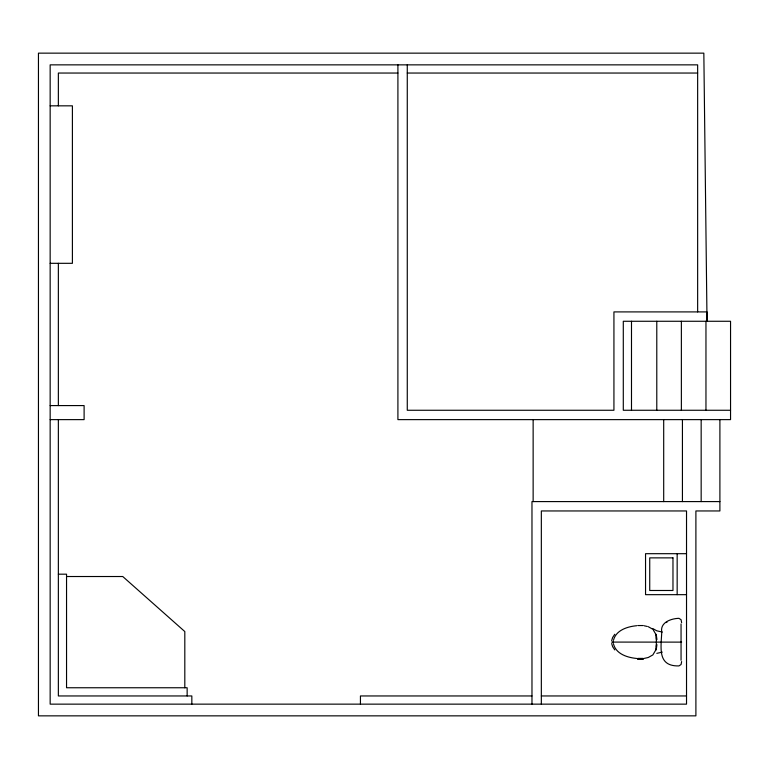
<?xml version="1.0" encoding="UTF-8"?>
<svg xmlns="http://www.w3.org/2000/svg" width="769" height="769" viewBox="0 0 769 769"><rect width="100%" height="100%" fill="white"/><g stroke="black" fill="none" stroke-linecap="round" stroke-linejoin="round"><path stroke-width="1.15" d="M613.258 643.278L613.258 640.894M655.707 649.661L656.428 644.605M656.361 646.662L656.361 637.511M656.207 649.834L656.937 644.633M681.632 661.58L681.065 664.522L678.94 665.916C657.274 666.454 661.042 648.123 661.753 632.108C659.879 622.323 671.279 618.516 678.94 618.324L681.065 619.718L681.632 622.659M611.672 640.635L612.633 637.491L614.787 634.252M613.556 639.971C616.209 630.022 627.61 626.572 636.732 625.706M655.928 649.738L652.843 654.928L648.209 657.514L644.191 658.408M666.454 622.534L666.963 622.313M656.813 653.362L662.292 652.122M637.78 659.427L643.23 659.216M397.909 73.045L58.357 73.045L58.357 105.834M407.272 73.045L697.646 73.045M50.158 105.834L72.401 105.834L72.401 263.315L50.158 263.315M50.158 405.58L84.109 405.58L84.109 419.624L50.158 419.624M730.55 410.262L623.294 410.262L623.294 321.269L730.55 321.269L730.55 419.624L397.909 419.624L397.909 64.856M719.899 501.59L531.975 501.59L531.975 704.144M686.525 553.69L645.547 553.69L645.547 594.668L686.525 594.668M58.357 574.183L66.547 574.183L66.547 687.755L187.146 687.755L187.146 695.955M66.547 576.519L122.752 576.519L184.81 631.551L184.81 687.755M637.818 625.543L643.192 625.543M611.672 642.086L681.632 642.125M637.837 658.408L643.163 658.408M637.799 658.918L643.22 658.918M531.975 695.955L360.44 695.955L360.44 704.144M541.338 695.955L686.525 695.955M636.732 658.466C627.61 657.61 616.209 654.159 613.556 644.211M644.191 625.774L647.2 626.447M662.292 632.06L656.813 630.82L652.871 628.638M648.209 626.668L652.843 629.253M614.787 649.93L612.633 646.691L611.672 643.547M653.362 630.119L655.928 634.435M656.207 634.338L656.937 639.539M655.707 634.521L656.428 639.587M719.899 419.624L719.899 510.952L695.897 510.952L695.897 715.852L38.45 715.852L38.45 53.148L703.837 53.148L707.019 321.269L707.019 311.906L613.931 311.906L613.931 410.262L407.272 410.262L407.272 64.856M705.961 321.269L705.961 410.262M701.165 419.624L701.165 501.59M697.646 311.906L697.646 64.856L50.158 64.856L50.158 704.144L686.525 704.144L686.525 510.952L541.338 510.952L541.338 704.144M682.43 419.624L682.43 501.59M681.372 321.269L681.372 410.262M681.055 623.938L681.055 660.302M677.162 553.69L677.162 594.668M663.695 419.624L663.695 501.59M656.784 321.269L656.784 410.262M631.493 321.269L631.493 410.262M533.138 419.624L533.138 501.59M191.837 704.144L191.837 695.955L58.357 695.955L58.357 419.624M58.357 263.315L58.357 405.58M672.971 557.871L649.728 557.871L649.728 590.486L672.971 590.486L672.971 557.871"/></g></svg>
